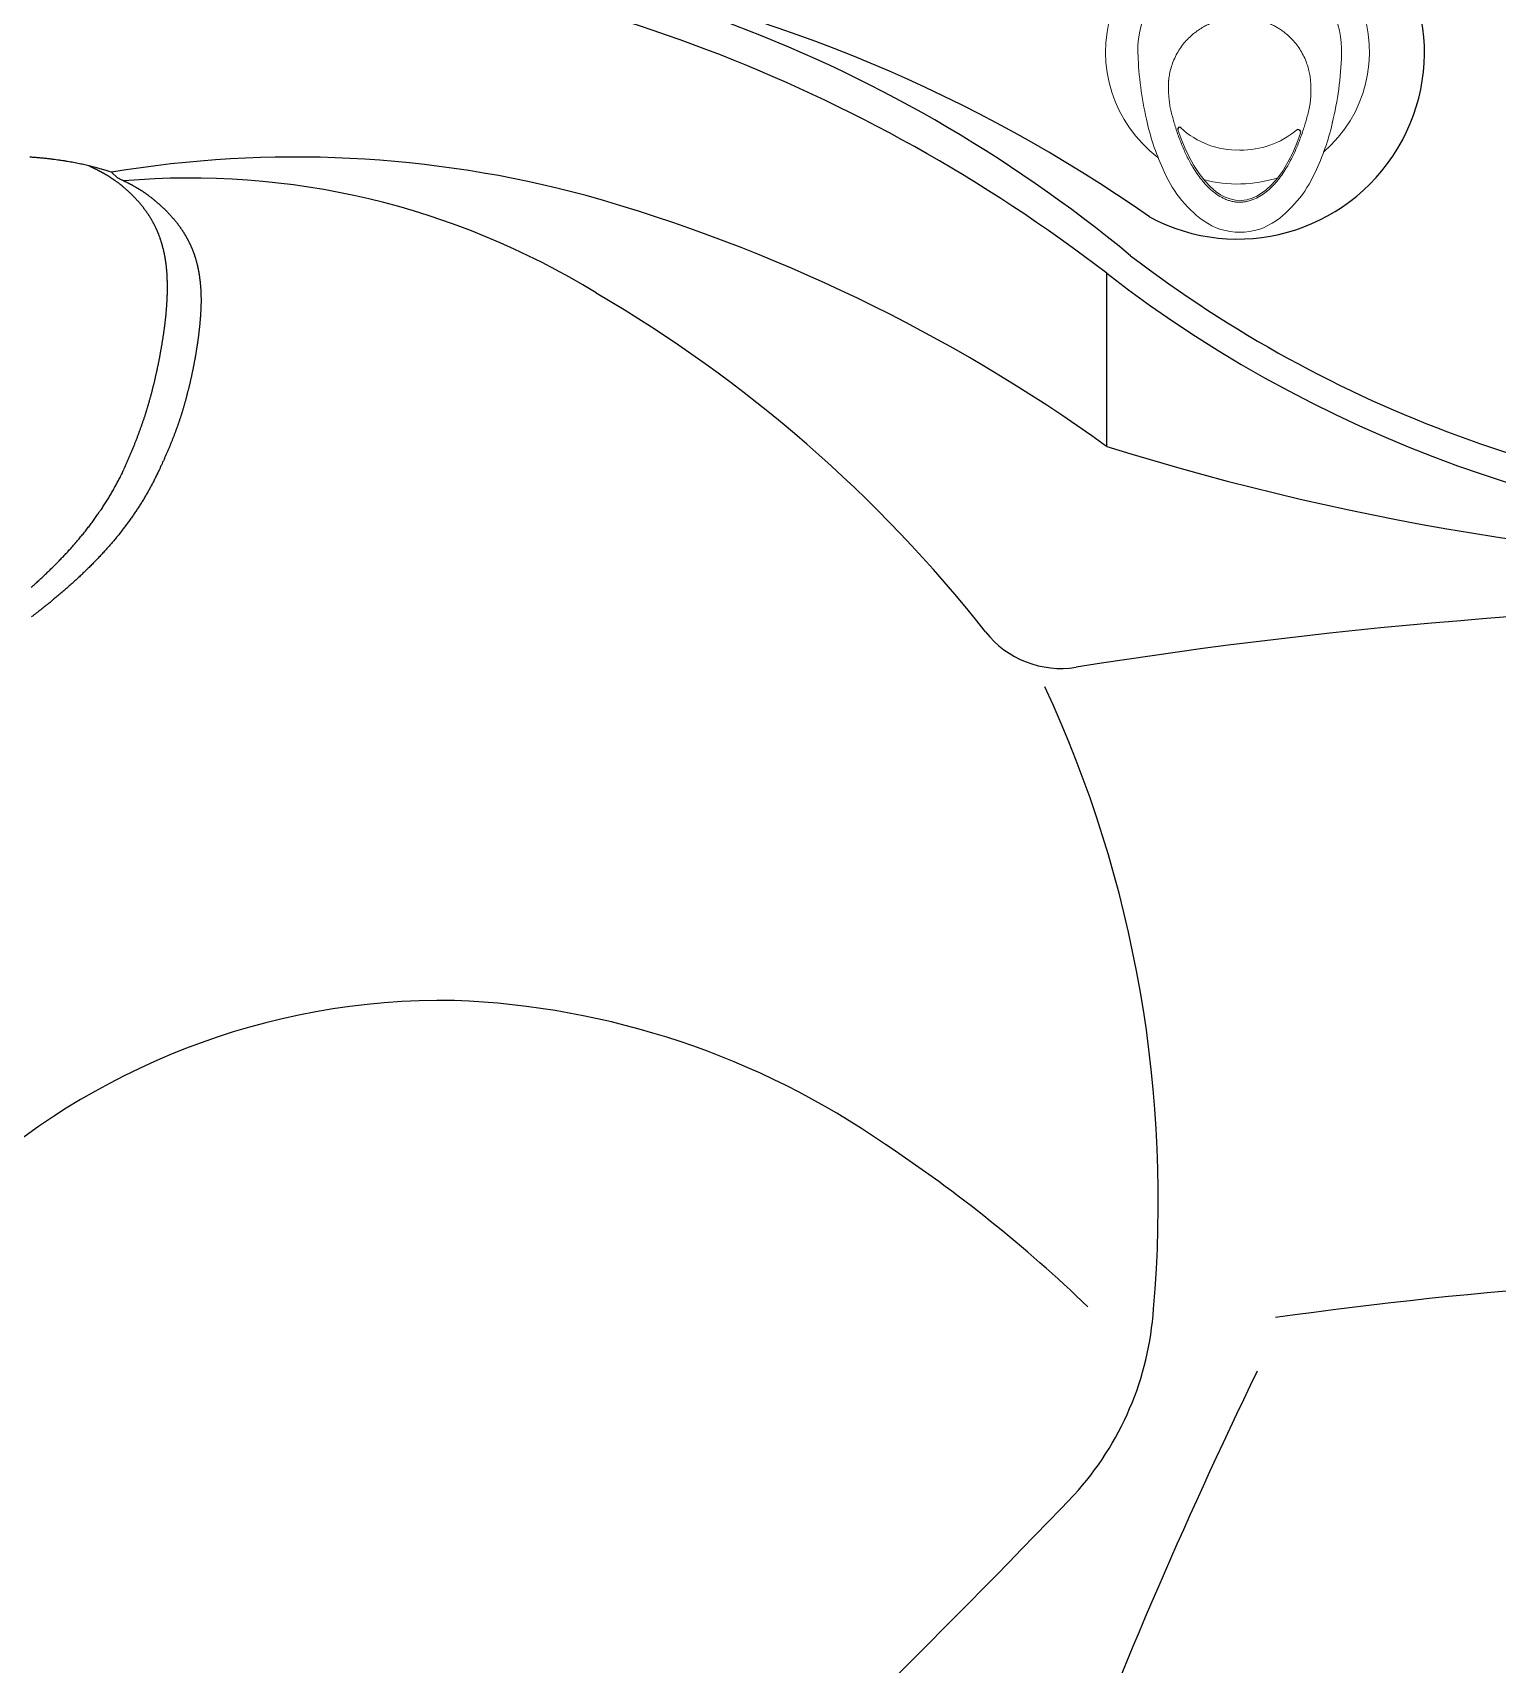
# Model space of a CAD drawing. Extents: x 649 to 723, y 631 to 778.
# Drawn here: x 666.6 to 681.87, y 711.96 to 728.96 of the extents above; entities that cross this region are included whole.
import ezdxf

# ---------------------------------------------------------------- set-up
doc = ezdxf.new("R2010")
doc.units = 0
doc.header["$MEASUREMENT"] = 0
doc.layers.add('1', color=4, linetype='Continuous')
doc.layers.add('204', color=7, linetype='Continuous')

# ---------------------------------------------------------------- blocks, each defined once
blk = doc.blocks.new('air')
at = {"color": 4, "linetype": 'Continuous', "lineweight": 15}
for start, end in [(220.7492, 142.9494), (165.1969, 197.8132)]:
    blk.add_arc((0, 0), 1.375, start, end, dxfattribs=at)
at = {"layer": '1', "linetype": 'Continuous', "lineweight": 15}
blk.add_line((-1.521, -0.646), (-1.523, -0.644), dxfattribs=at)
at = {"layer": '1', "linetype": 'Continuous', "lineweight": 15, "flags": 128}
blk.add_lwpolyline([(-0.81, 0.621), (-0.905, 0.587), (-0.999, 0.549), (-1.092, 0.505), (-1.181, 0.456), (-1.267, 0.4), (-1.347, 0.337), (-1.405, 0.282), (-1.457, 0.221), (-1.487, 0.176), (-1.512, 0.128), (-1.531, 0.077), (-1.544, 0.02), (-1.546, -0.039), (-1.539, -0.097), (-1.522, -0.153), (-1.5, -0.203), (-1.472, -0.25), (-1.44, -0.294), (-1.381, -0.359), (-1.315, -0.416), (-1.244, -0.468), (-1.149, -0.525), (-1.05, -0.576), (-0.948, -0.619), (-0.844, -0.658)], dxfattribs=at)
at = {"layer": '1', "linetype": 'Continuous', "lineweight": 15}
for centre, radius, start, end in [((0.104, -2.603), 3.642, 92.0665, 102.7282), ((0.021, 0.084), 0.954, 70.8918, 92.891), ((-0.187, -1.448), 2.451, 102.0442, 114.7624), ((-0.734, -0.399), 1.272, 112.1545, 143.4931), ((-0.148, 0), 0.873, 137.3551, 181.5716), ((-1.223, -0.024), 0.655, 144.4276, 215.6266), ((-0.141, -0.046), 0.88, 178.584, 220.1541), ((-0.741, 0.343), 1.261, 216.4207, 247.5271), ((-0.154, 1.5), 2.557, 245.294, 257.3674), ((0.073, 2.388), 3.473, 256.4351, 268.374), ((0.016, -0.096), 0.988, 267.5789, 296.8901)]:
    blk.add_arc(centre, radius, start, end, dxfattribs=at)
at = {"layer": '1'}
for centre, radius, start, end in [((-0.036, -0.025), 1.076, 297.6393, 69.9241), ((-0.802, 0.605), 0.0177, 309.977, 117.7542), ((-0.836, -0.631), 0.028, 253.5221, 38.0725)]:
    blk.add_arc(centre, radius, start, end, dxfattribs=at)
at = {"layer": '1', "color": 3, "linetype": 'Continuous', "lineweight": 15}
for points, knots in [([(-0.605, -0.743), (-0.647, -0.733), (-0.729, -0.712), (-0.85, -0.673), (-0.969, -0.629), (-1.086, -0.577), (-1.185, -0.524), (-1.266, -0.473), (-1.331, -0.426), (-1.391, -0.373), (-1.446, -0.315), (-1.494, -0.251), (-1.526, -0.192), (-1.545, -0.142), (-1.556, -0.103), (-1.563, -0.064), (-1.566, -0.024), (-1.564, 0.016), (-1.557, 0.056), (-1.546, 0.094), (-1.527, 0.144), (-1.495, 0.202), (-1.446, 0.266), (-1.391, 0.324), (-1.33, 0.376), (-1.266, 0.423), (-1.185, 0.475), (-1.087, 0.528), (-0.971, 0.58), (-0.851, 0.625), (-0.73, 0.663), (-0.648, 0.684), (-0.607, 0.694)], [0, 0, 0, 0, 0.049918, 0.099848, 0.149772, 0.199708, 0.249758, 0.281163, 0.312549, 0.343847, 0.375097, 0.406409, 0.43777, 0.453463, 0.469146, 0.48481, 0.500452, 0.516071, 0.531676, 0.547279, 0.562891, 0.594116, 0.625338, 0.65655, 0.687781, 0.719016, 0.750242, 0.800203, 0.850202, 0.900166, 0.950083, 1, 1, 1, 1]), ([(-0.607, 0.694), (-0.587, 0.699), (-0.548, 0.707), (-0.508, 0.711), (-0.488, 0.713)], [0, 0, 0, 0, 0.499996, 1, 1, 1, 1]), ([(-0.432, 0.718), (-0.441, 0.717), (-0.46, 0.716), (-0.479, 0.714), (-0.488, 0.713)], [0, 0, 0, 0, 0.503897, 1, 1, 1, 1]), ([(-0.302, 0.718), (-0.325, 0.719), (-0.368, 0.721), (-0.411, 0.719), (-0.432, 0.718)], [0, 0, 0, 0, 0.515264, 1, 1, 1, 1]), ([(-0.029, 0.638), (-0.052, 0.649), (-0.097, 0.671), (-0.163, 0.693), (-0.225, 0.708), (-0.265, 0.714), (-0.284, 0.716)], [0, 0, 0, 0, 0.2871549, 0.5493861, 0.7868935, 1, 1, 1, 1]), ([(0.36, -0.024), (0.359, 0.002), (0.358, 0.054), (0.345, 0.133), (0.33, 0.192), (0.317, 0.232), (0.31, 0.252), (0.302, 0.272), (0.293, 0.293), (0.284, 0.313), (0.274, 0.333), (0.257, 0.365), (0.23, 0.407), (0.191, 0.46), (0.145, 0.511), (0.092, 0.559), (0.034, 0.602), (-0.008, 0.626), (-0.029, 0.638)], [0, 0, 0, 0, 0.095821, 0.193894, 0.294492, 0.320678, 0.347244, 0.374185, 0.401486, 0.429141, 0.457148, 0.485334, 0.563526, 0.642838, 0.730397, 0.819135, 0.909028, 1, 1, 1, 1]), ([(-0.031, -0.684), (-0.01, -0.672), (0.032, -0.65), (0.089, -0.608), (0.143, -0.56), (0.184, -0.515), (0.216, -0.474), (0.24, -0.44), (0.261, -0.405), (0.28, -0.37), (0.294, -0.339), (0.305, -0.314), (0.321, -0.272), (0.341, -0.206), (0.357, -0.114), (0.359, -0.054), (0.36, -0.024)], [0, 0, 0, 0, 0.089465, 0.177985, 0.265807, 0.356658, 0.40795, 0.458748, 0.509015, 0.558748, 0.607996, 0.633599, 0.659069, 0.775989, 0.88959, 1, 1, 1, 1]), ([(-0.469, -0.763), (-0.492, -0.761), (-0.538, -0.758), (-0.583, -0.748), (-0.605, -0.743)], [0, 0, 0, 0, 0.500007, 1, 1, 1, 1]), ([(-0.469, -0.763), (-0.458, -0.763), (-0.435, -0.765), (-0.412, -0.765), (-0.4, -0.765)], [0, 0, 0, 0, 0.497126, 1, 1, 1, 1]), ([(-0.283, -0.76), (-0.263, -0.758), (-0.223, -0.752), (-0.162, -0.737), (-0.096, -0.715), (-0.053, -0.695), (-0.031, -0.684)], [0, 0, 0, 0, 0.219659, 0.459288, 0.719297, 1, 1, 1, 1])]:
    blk.add_open_spline(points, degree=3, knots=knots, dxfattribs=at)
for points in [[(-0.302, 0.718), (-0.284, 0.716)], [(-0.4, -0.765), (-0.303, -0.762)]]:
    blk.add_open_spline(points, degree=1, dxfattribs=at)
at = {"layer": '1', "linetype": 'Continuous', "lineweight": 15}
blk.add_open_spline([(-0.283, -0.76), (-0.303, -0.762)], degree=1, dxfattribs=at)
blk = doc.blocks.new('2010PRODIGY')
at = {"layer": '1', "color": 3, "linetype": 'Continuous'}
blk.add_line((28.783, 77.188), (28.783, 78.992), dxfattribs=at)
at = {"layer": '1', "color": 3}
for centre, radius, start, end in [((30.146, 81.297), 1.948, 241.9128, 143.2678), ((19.707, 67.896), 14.635, 50.417, 89.2177), ((18.783, 65.997), 16.397, 52.4178, 85.8887), ((20.434, 67.065), 15.295, 54.8995, 79.7636), ((20.328, 68.565), 11.638, 74.9066, 99.4766), ((19.235, 71.922), 8.062, 58.3696, 94.9417), ((18.661, 63.116), 17.334, 54.2732, 74.2765), ((36.966, 89.559), 13.068, 232.6203, 266.9248), ((36.967, 89.587), 13.388, 232.3162, 307.683), ((36.974, 103.266), 27.334, 252.5631, 287.4076)]:
    blk.add_arc(centre, radius, start, end, dxfattribs=at)
at = {"layer": '1'}
for centre, radius, start, end in [((16.207, 66.35), 14.398, 38.206, 59.7359), ((36.935, 21.664), 53.893, 80.919, 99.0434), ((28.307, 75.874), 1, 218.206, 279.0434), ((16.614, 69.332), 12.707, 354.902, 24.9109), ((21.875, 63.982), 7.434, 89.1256, 176.0323), ((21.661, 62.976), 8.446, 55.2285, 87.7801), ((18.215, 57.454), 14.951, 46.0837, 56.4498), ((37.066, 21.843), 46.725, 82.2041, 98.0265), ((26.098, 68.411), 3.18, 317.4965, 356.2478), ((81.619, 42.683), 56.981, 154.1226, 159.4545), ((-56.362, 147.771), 117.625, 310.04077, 316.13558)]:
    blk.add_arc(centre, radius, start, end, dxfattribs=at)
at = {"layer": '204', "color": 3, "linetype": 'Continuous'}
blk.add_line((18.478, 79.984), (18.412, 80.044), dxfattribs=at)
for points in [[(18.412, 80.044), (18.39, 80.051, 0.003026), (18.368, 80.059, 0.002846), (18.345, 80.066, 0.002738), (18.321, 80.073, 0.002714), (18.297, 80.08, 0.002661), (18.272, 80.087, 0.00261), (18.246, 80.094, 0.002555), (18.22, 80.101, 0.00252), (18.193, 80.108, 0.002474), (18.165, 80.115, 0.002443), (18.137, 80.121, 0.002403), (18.108, 80.127, 0.002377), (18.079, 80.133, 0.002342), (18.049, 80.139, 0.00232), (18.018, 80.145, 0.002289), (17.987, 80.151, 0.00227), (17.955, 80.156, 0.002242), (17.922, 80.162, 0.002227), (17.889, 80.167, 0.002202), (17.855, 80.172, 0.002189), (17.821, 80.176, 0.002167), (17.786, 80.181, 0.002155), (17.75, 80.185, 0.002136), (17.714, 80.189, 0.002126), (17.677, 80.192, 0.002108), (17.639, 80.196, 0.0021), (17.601, 80.199, 0.002083), (17.563, 80.202, 0.002076)], [(18.177, 80.112), (18.186, 80.108, -0.001059), (18.195, 80.104, -0.001064), (18.204, 80.1, -0.001075), (18.212, 80.095, -0.001094), (18.221, 80.091, -0.00111), (18.23, 80.087, -0.001127), (18.238, 80.083, -0.001143), (18.247, 80.079, -0.001162), (18.255, 80.075, -0.00118), (18.264, 80.07, -0.001199), (18.272, 80.066, -0.001218), (18.28, 80.062, -0.001238), (18.289, 80.057, -0.001259), (18.297, 80.053, -0.001281), (18.305, 80.049, -0.001302), (18.313, 80.044, -0.001326), (18.321, 80.04, -0.001349), (18.329, 80.036, -0.001373), (18.337, 80.031, -0.001398), (18.344, 80.027, -0.001425), (18.352, 80.022, -0.001451), (18.36, 80.018, -0.001478), (18.367, 80.013, -0.001507), (18.375, 80.009, -0.00154), (18.382, 80.004, -0.001566), (18.39, 80, -0.001588), (18.397, 79.995, -0.001634), (18.404, 79.99, -0.001704), (18.411, 79.986, -0.001688), (18.418, 79.981, -0.001605), (18.425, 79.977, -0.001813), (18.432, 79.972, -0.002223), (18.439, 79.967, -0.001717), (18.445, 79.963, -0.000572), (18.451, 79.958, -0.002506), (18.459, 79.953, -0.004506), (18.469, 79.945, -0.002267), (18.484, 79.934, -0.001212)], [(18.818, 79.788), (18.811, 79.793, 0.002175), (18.804, 79.798, 0.002156), (18.797, 79.804, 0.002115), (18.79, 79.809, 0.002054), (18.782, 79.814, 0.002003), (18.775, 79.82, 0.001956), (18.767, 79.825, 0.001912), (18.759, 79.83, 0.001866), (18.752, 79.836, 0.001824), (18.744, 79.841, 0.001782), (18.736, 79.846, 0.001743), (18.728, 79.851, 0.001704), (18.72, 79.856, 0.001668), (18.711, 79.861, 0.001631), (18.703, 79.866, 0.001597), (18.695, 79.871, 0.001563), (18.686, 79.876, 0.001532), (18.678, 79.881, 0.0015), (18.669, 79.886, 0.001471), (18.661, 79.891, 0.001442), (18.652, 79.896, 0.001414), (18.643, 79.901, 0.001386), (18.635, 79.906, 0.001362), (18.626, 79.911, 0.001338), (18.617, 79.916, 0.001312), (18.608, 79.92, 0.001281), (18.599, 79.925, 0.001269), (18.59, 79.93, 0.00127), (18.581, 79.934, 0.001216), (18.572, 79.939, 0.001121), (18.562, 79.944, 0.001212), (18.553, 79.948, 0.00141), (18.543, 79.953, 0.001064), (18.534, 79.957, 0.000385), (18.526, 79.961, 0.001452), (18.516, 79.966, 0.002429), (18.499, 79.974, 0.001178), (18.478, 79.983, 0.000626)], [(18.564, 76.995), (18.571, 77.011, 0.000892), (18.578, 77.027, 0.000906), (18.585, 77.043, 0.000902), (18.592, 77.059, 0.000877), (18.599, 77.076, 0.00086), (18.606, 77.092, 0.000844), (18.613, 77.108, 0.00083), (18.619, 77.124, 0.000813), (18.626, 77.14, 0.000798), (18.633, 77.156, 0.000781), (18.639, 77.172, 0.000766), (18.645, 77.188, 0.000749), (18.652, 77.204, 0.000735), (18.658, 77.22, 0.000718), (18.664, 77.236, 0.000703), (18.67, 77.251, 0.000681), (18.677, 77.267, 0.000675), (18.683, 77.283, 0.000679), (18.688, 77.299, 0.000693), (18.694, 77.314, 0.000719), (18.7, 77.33, 0.000741), (18.706, 77.346, 0.000762), (18.712, 77.361, 0.000782), (18.717, 77.377, 0.000804), (18.723, 77.392, 0.000824), (18.728, 77.408, 0.000845), (18.734, 77.423, 0.000865), (18.739, 77.439, 0.000886), (18.744, 77.454, 0.000904), (18.75, 77.469, 0.000924), (18.755, 77.485, 0.000943), (18.76, 77.5, 0.000966), (18.765, 77.516, 0.000978), (18.77, 77.531, 0.000982), (18.775, 77.546, 0.000977), (18.779, 77.562, 0.00096), (18.784, 77.577, 0.000948), (18.789, 77.593, 0.000936), (18.793, 77.608, 0.000926), (18.798, 77.623, 0.000914), (18.802, 77.639, 0.000904), (18.807, 77.654, 0.000893), (18.811, 77.669, 0.000883), (18.816, 77.685, 0.000872), (18.82, 77.7, 0.000863), (18.824, 77.715, 0.000853), (18.828, 77.73, 0.000844), (18.832, 77.745, 0.000835), (18.836, 77.761, 0.000825), (18.84, 77.776, 0.000812), (18.844, 77.791, 0.000801), (18.847, 77.806, 0.000788), (18.851, 77.821, 0.000779), (18.855, 77.835, 0.000769), (18.858, 77.85, 0.000759), (18.862, 77.865, 0.000745), (18.865, 77.88, 0.000727), (18.869, 77.894, 0.000698), (18.872, 77.909, 0.000674), (18.875, 77.923, 0.000646), (18.879, 77.938, 0.000619), (18.882, 77.952, 0.000585), (18.885, 77.966, 0.000568), (18.888, 77.981, 0.000563), (18.891, 77.995, 0.000563), (18.894, 78.009, 0.000568), (18.897, 78.023, 0.000572), (18.9, 78.037, 0.000574), (18.903, 78.052, 0.000577), (18.906, 78.066, 0.00058), (18.909, 78.08, 0.000583), (18.911, 78.094, 0.000587), (18.914, 78.107, 0.00059), (18.917, 78.121, 0.000593), (18.919, 78.135, 0.000597), (18.922, 78.149, 0.0006), (18.924, 78.163, 0.000604), (18.927, 78.176, 0.000607), (18.929, 78.19, 0.000611), (18.932, 78.203, 0.000614), (18.934, 78.217, 0.000618), (18.936, 78.23, 0.000622), (18.939, 78.244, 0.000626), (18.941, 78.257, 0.00063), (18.943, 78.27, 0.000634), (18.945, 78.284, 0.000638), (18.947, 78.297, 0.000643), (18.949, 78.31, 0.000647), (18.952, 78.323, 0.000651), (18.953, 78.336, 0.000656), (18.955, 78.349, 0.00066), (18.957, 78.362, 0.000665), (18.959, 78.375, 0.00067), (18.961, 78.388, 0.000674), (18.963, 78.401, 0.000679), (18.964, 78.414, 0.000685), (18.966, 78.426, 0.000694), (18.968, 78.439, 0.000707), (18.969, 78.452, 0.000719), (18.971, 78.464, 0.000731), (18.972, 78.477, 0.000744), (18.974, 78.489, 0.000758), (18.975, 78.502, 0.00077), (18.977, 78.514, 0.000782), (18.978, 78.526, 0.000789), (18.979, 78.538, 0.000791), (18.981, 78.551, 0.000794), (18.982, 78.563, 0.000796), (18.983, 78.575, 0.000798), (18.984, 78.587, 0.000796), (18.985, 78.599, 0.000801), (18.986, 78.611, 0.000811), (18.987, 78.623, 0.000826), (18.988, 78.635, 0.000846), (18.989, 78.646, 0.000864), (18.99, 78.658, 0.000883), (18.99, 78.67, 0.000901), (18.991, 78.682, 0.000921), (18.992, 78.693, 0.00094), (18.993, 78.705, 0.000961), (18.993, 78.717, 0.00098), (18.994, 78.728, 0.001001), (18.994, 78.74, 0.001022), (18.995, 78.751, 0.001045), (18.995, 78.763, 0.001065), (18.996, 78.774, 0.001084), (18.996, 78.785, 0.001101), (18.996, 78.797, 0.001116), (18.996, 78.808, 0.001131), (18.996, 78.819, 0.001147), (18.997, 78.83, 0.001162), (18.997, 78.842, 0.001177), (18.997, 78.853, 0.001192), (18.997, 78.864, 0.001207), (18.996, 78.875, 0.001222), (18.996, 78.886, 0.001236), (18.996, 78.897, 0.001251), (18.996, 78.908, 0.001265), (18.995, 78.918, 0.001279), (18.995, 78.929, 0.001293), (18.995, 78.94, 0.001306), (18.994, 78.951, 0.00132), (18.994, 78.962, 0.001338), (18.993, 78.972, 0.001364), (18.992, 78.983, 0.001388), (18.992, 78.994, 0.001414), (18.991, 79.004, 0.00144), (18.99, 79.015, 0.001467), (18.989, 79.025, 0.001493), (18.988, 79.036, 0.001521), (18.987, 79.046, 0.001548), (18.986, 79.057, 0.001578), (18.985, 79.067, 0.001606), (18.984, 79.077, 0.001636), (18.982, 79.088, 0.001665), (18.981, 79.098, 0.001697), (18.98, 79.108, 0.001727), (18.978, 79.118, 0.00176), (18.977, 79.128, 0.001782), (18.975, 79.138, 0.001794), (18.973, 79.148, 0.001805), (18.972, 79.158, 0.001814), (18.97, 79.168, 0.001823), (18.968, 79.178, 0.001831), (18.966, 79.188, 0.001838), (18.964, 79.198, 0.001843), (18.962, 79.208, 0.001847), (18.96, 79.217, 0.00185), (18.958, 79.227, 0.001853), (18.955, 79.237, 0.001855), (18.953, 79.247, 0.001854), (18.95, 79.256, 0.001848), (18.948, 79.266, 0.001852), (18.945, 79.275, 0.001868), (18.943, 79.285, 0.001903), (18.94, 79.295, 0.001965), (18.937, 79.304, 0.002018), (18.934, 79.314, 0.002073), (18.931, 79.323, 0.002127), (18.928, 79.333, 0.002193), (18.925, 79.342, 0.002224), (18.922, 79.351, 0.002224), (18.919, 79.361, 0.002217), (18.915, 79.37, 0.002198), (18.912, 79.379, 0.00218), (18.908, 79.388, 0.002158), (18.905, 79.398, 0.00214), (18.901, 79.407, 0.002125), (18.897, 79.416, 0.002127), (18.894, 79.425, 0.002152), (18.89, 79.434, 0.002173), (18.886, 79.444, 0.002195), (18.881, 79.453, 0.002216), (18.877, 79.462, 0.002243), (18.873, 79.471, 0.002268), (18.869, 79.48, 0.002296), (18.864, 79.489, 0.002316), (18.86, 79.498, 0.00233), (18.855, 79.507, 0.002339), (18.85, 79.515, 0.002346), (18.845, 79.524, 0.002349), (18.841, 79.533, 0.00235), (18.836, 79.542, 0.002347), (18.83, 79.551, 0.002345), (18.825, 79.559, 0.002327), (18.82, 79.568, 0.002297), (18.815, 79.577, 0.002267), (18.809, 79.586, 0.002234), (18.804, 79.594, 0.002205), (18.798, 79.603, 0.002177), (18.792, 79.611, 0.002149), (18.786, 79.62, 0.002118), (18.78, 79.629, 0.002106), (18.774, 79.637, 0.00211), (18.768, 79.646, 0.002118), (18.762, 79.654, 0.002135), (18.755, 79.663, 0.002143), (18.749, 79.671, 0.00215), (18.742, 79.68, 0.002152), (18.736, 79.688, 0.002155), (18.729, 79.697, 0.002149), (18.722, 79.705, 0.002141), (18.715, 79.713, 0.00213), (18.708, 79.722, 0.00212), (18.701, 79.73, 0.002109), (18.694, 79.739, 0.002101), (18.686, 79.747, 0.00209), (18.678, 79.755, 0.002082), (18.671, 79.764, 0.002072), (18.663, 79.772, 0.002065), (18.655, 79.78, 0.002055), (18.647, 79.789, 0.002047), (18.639, 79.797, 0.00204), (18.631, 79.805, 0.002038), (18.622, 79.813, 0.002024), (18.614, 79.822, 0.002004), (18.605, 79.83, 0.001999), (18.597, 79.838, 0.002003), (18.588, 79.846, 0.001915), (18.579, 79.854, 0.001762), (18.57, 79.862, 0.001908), (18.561, 79.87, 0.002223), (18.551, 79.879, 0.001665), (18.542, 79.886, 0.000586), (18.534, 79.893, 0.002282), (18.523, 79.902, 0.003792), (18.506, 79.916, 0.001814), (18.484, 79.934, 0.000955)], [(18.818, 79.788), (18.829, 79.78, -0.001637), (18.839, 79.772, -0.00166), (18.849, 79.763, -0.001678), (18.859, 79.755, -0.00169), (18.868, 79.747, -0.001705), (18.878, 79.739, -0.00172), (18.887, 79.731, -0.001736), (18.897, 79.723, -0.00175), (18.906, 79.715, -0.001765), (18.915, 79.707, -0.00178), (18.924, 79.699, -0.001795), (18.933, 79.69, -0.001809), (18.942, 79.682, -0.001825), (18.951, 79.674, -0.001839), (18.96, 79.666, -0.001854), (18.968, 79.658, -0.001868), (18.976, 79.649, -0.001883), (18.985, 79.641, -0.001897), (18.993, 79.633, -0.001912), (19.001, 79.624, -0.001925), (19.009, 79.616, -0.00194), (19.017, 79.608, -0.001954), (19.025, 79.599, -0.001968), (19.032, 79.591, -0.001981), (19.04, 79.582, -0.001996), (19.047, 79.574, -0.002008), (19.054, 79.566, -0.002022), (19.062, 79.557, -0.002034), (19.069, 79.549, -0.002048), (19.076, 79.54, -0.00206), (19.083, 79.532, -0.002073), (19.089, 79.523, -0.002085), (19.096, 79.515, -0.002098), (19.103, 79.506, -0.002109), (19.109, 79.498, -0.002121), (19.116, 79.489, -0.002131), (19.122, 79.48, -0.002143), (19.128, 79.472, -0.002153), (19.134, 79.463, -0.002165), (19.14, 79.454, -0.002174), (19.146, 79.446, -0.002185), (19.152, 79.437, -0.002193), (19.157, 79.428, -0.002203), (19.163, 79.42, -0.002212), (19.168, 79.411, -0.002221), (19.174, 79.402, -0.002228), (19.179, 79.394, -0.002235), (19.184, 79.385, -0.002238), (19.189, 79.376, -0.002243), (19.194, 79.367, -0.002245), (19.199, 79.358, -0.002248), (19.204, 79.35, -0.002248), (19.209, 79.341, -0.00225), (19.213, 79.332, -0.002249), (19.218, 79.323, -0.002248), (19.222, 79.314, -0.002245), (19.226, 79.305, -0.002242), (19.231, 79.296, -0.002236), (19.235, 79.287, -0.00223), (19.239, 79.278, -0.002222), (19.243, 79.269, -0.002214), (19.247, 79.26, -0.002203), (19.251, 79.251, -0.002195), (19.254, 79.242, -0.002188), (19.258, 79.233, -0.002182), (19.261, 79.224, -0.002176), (19.265, 79.215, -0.00217), (19.268, 79.206, -0.002162), (19.272, 79.197, -0.002156), (19.275, 79.187, -0.002147), (19.278, 79.178, -0.002139), (19.281, 79.169, -0.00213), (19.284, 79.159, -0.002121), (19.287, 79.15, -0.00211), (19.29, 79.141, -0.002101), (19.293, 79.131, -0.00209), (19.295, 79.122, -0.002079), (19.298, 79.113, -0.002064), (19.3, 79.103, -0.00205), (19.303, 79.094, -0.002033), (19.305, 79.084, -0.002017), (19.308, 79.075, -0.001999), (19.31, 79.065, -0.001981), (19.312, 79.055, -0.001962), (19.314, 79.046, -0.001944), (19.316, 79.036, -0.001923), (19.318, 79.026, -0.001904), (19.32, 79.017, -0.001883), (19.322, 79.007, -0.001862), (19.323, 78.997, -0.00184), (19.325, 78.987, -0.001819), (19.327, 78.978, -0.001796), (19.328, 78.968, -0.001776), (19.33, 78.958, -0.001756), (19.331, 78.948, -0.001737), (19.332, 78.938, -0.001717), (19.334, 78.928, -0.001697), (19.335, 78.918, -0.001677), (19.336, 78.908, -0.001657), (19.337, 78.898, -0.001636), (19.338, 78.887, -0.001616), (19.339, 78.877, -0.001595), (19.34, 78.867, -0.001575), (19.341, 78.857, -0.001554), (19.341, 78.846, -0.001534), (19.342, 78.836, -0.001512), (19.343, 78.826, -0.001492), (19.343, 78.815, -0.001471), (19.344, 78.805, -0.00145), (19.344, 78.794, -0.001428), (19.345, 78.784, -0.001407), (19.345, 78.773, -0.001384), (19.345, 78.763, -0.001363), (19.345, 78.752, -0.001341), (19.346, 78.741, -0.001319), (19.346, 78.731, -0.001297), (19.346, 78.72, -0.001276), (19.346, 78.709, -0.001253), (19.346, 78.698, -0.001232), (19.346, 78.687, -0.00121), (19.346, 78.676, -0.001189), (19.345, 78.665, -0.001167), (19.345, 78.654, -0.001146), (19.345, 78.643, -0.001123), (19.344, 78.632, -0.001103), (19.344, 78.621, -0.001085), (19.343, 78.61, -0.001069), (19.343, 78.599, -0.001055), (19.342, 78.587, -0.001041), (19.342, 78.576, -0.001026), (19.341, 78.565, -0.001012), (19.34, 78.553, -0.000998), (19.34, 78.542, -0.000984), (19.339, 78.53, -0.00097), (19.338, 78.519, -0.000957), (19.337, 78.507, -0.000943), (19.336, 78.495, -0.000929), (19.335, 78.484, -0.000916), (19.334, 78.472, -0.000903), (19.333, 78.46, -0.00089), (19.332, 78.448, -0.000877), (19.331, 78.436, -0.000864), (19.329, 78.424, -0.000851), (19.328, 78.412, -0.000838), (19.327, 78.4, -0.000826), (19.325, 78.388, -0.000813), (19.324, 78.376, -0.000801), (19.322, 78.364, -0.000789), (19.321, 78.352, -0.000777), (19.319, 78.339, -0.000765), (19.318, 78.327, -0.000753), (19.316, 78.315, -0.000742), (19.314, 78.302, -0.00073), (19.313, 78.29, -0.000718), (19.311, 78.277, -0.00071), (19.309, 78.264, -0.000706), (19.307, 78.252, -0.000703), (19.305, 78.239, -0.000702), (19.303, 78.226, -0.0007), (19.301, 78.214, -0.000698), (19.299, 78.201, -0.000695), (19.297, 78.188, -0.000693), (19.295, 78.175, -0.00069), (19.293, 78.162, -0.000687), (19.291, 78.149, -0.000684), (19.289, 78.136, -0.000681), (19.286, 78.123, -0.000678), (19.284, 78.109, -0.000675), (19.281, 78.096, -0.000671), (19.279, 78.083, -0.000668), (19.276, 78.069, -0.000665), (19.274, 78.056, -0.000664), (19.271, 78.042, -0.000663), (19.269, 78.029, -0.000663), (19.266, 78.015, -0.000663), (19.263, 78.001, -0.000664), (19.26, 77.987, -0.000665), (19.257, 77.974, -0.000666), (19.255, 77.96, -0.000668), (19.252, 77.946, -0.00067), (19.249, 77.932, -0.000672), (19.246, 77.918, -0.000675), (19.242, 77.904, -0.000678), (19.239, 77.89, -0.000682), (19.236, 77.876, -0.000685), (19.233, 77.862, -0.00069), (19.23, 77.848, -0.000693), (19.226, 77.834, -0.000699), (19.223, 77.819, -0.000703), (19.22, 77.805, -0.000709), (19.216, 77.791, -0.000715), (19.213, 77.777, -0.000722), (19.209, 77.763, -0.000727), (19.205, 77.749, -0.000734), (19.202, 77.734, -0.000743), (19.198, 77.72, -0.000753), (19.194, 77.706, -0.000763), (19.191, 77.692, -0.000773), (19.187, 77.678, -0.000779), (19.183, 77.663, -0.000784), (19.179, 77.649, -0.000789), (19.175, 77.635, -0.000797), (19.171, 77.62, -0.000817), (19.167, 77.606, -0.000858), (19.162, 77.591, -0.000892), (19.158, 77.577, -0.000929), (19.154, 77.562, -0.000963), (19.149, 77.547, -0.001006), (19.145, 77.533, -0.001033), (19.14, 77.518, -0.001056), (19.136, 77.503, -0.001066), (19.131, 77.488, -0.001068), (19.126, 77.474, -0.00107), (19.121, 77.459, -0.001077), (19.116, 77.444, -0.001083), (19.111, 77.429, -0.001092), (19.106, 77.414, -0.001093), (19.101, 77.399, -0.001087), (19.095, 77.384, -0.001075), (19.09, 77.37, -0.001055), (19.084, 77.355, -0.001038), (19.079, 77.34, -0.001021), (19.073, 77.325, -0.001004), (19.068, 77.31, -0.000986), (19.062, 77.295, -0.000969), (19.056, 77.28, -0.000952), (19.05, 77.265, -0.000935), (19.044, 77.25, -0.000917), (19.038, 77.235, -0.0009), (19.032, 77.22, -0.000883), (19.026, 77.205, -0.000866), (19.02, 77.19, -0.000848), (19.013, 77.174, -0.000832), (19.007, 77.159, -0.000815), (19.001, 77.144, -0.000797), (18.994, 77.129, -0.000775), (18.987, 77.114, -0.000765), (18.981, 77.099, -0.000761), (18.974, 77.083, -0.000725), (18.967, 77.068, -0.000666), (18.961, 77.053, -0.000713), (18.954, 77.037, -0.000818), (18.946, 77.021, -0.000616), (18.94, 77.007, -0.000231), (18.933, 76.993, -0.000823), (18.925, 76.976, -0.001345), (18.913, 76.949, -0.000647), (18.896, 76.913, -0.000344)], [(17.578, 75.72, 0.001024), (17.598, 75.738, 0.001045), (17.618, 75.756, 0.001067), (17.638, 75.774, 0.001088), (17.657, 75.792, 0.001112), (17.677, 75.81, 0.001133), (17.697, 75.828, 0.001157), (17.716, 75.847, 0.001179), (17.735, 75.865, 0.001203), (17.754, 75.883, 0.001226), (17.773, 75.902, 0.001251), (17.792, 75.92, 0.001274), (17.811, 75.939, 0.001299), (17.83, 75.957, 0.001323), (17.848, 75.976, 0.001349), (17.867, 75.995, 0.001373), (17.885, 76.014, 0.0014), (17.903, 76.033, 0.001424), (17.921, 76.052, 0.001452), (17.939, 76.071, 0.001477), (17.957, 76.09, 0.001505), (17.974, 76.109, 0.001531), (17.992, 76.128, 0.00156), (18.009, 76.148, 0.001586), (18.026, 76.167, 0.001615), (18.043, 76.187, 0.001643), (18.059, 76.206, 0.001675), (18.076, 76.226, 0.001698), (18.092, 76.246, 0.001715), (18.109, 76.265, 0.001724), (18.125, 76.285, 0.001727), (18.141, 76.305, 0.001732), (18.156, 76.325, 0.001737), (18.172, 76.345, 0.001743), (18.187, 76.365, 0.001748), (18.203, 76.385, 0.001754), (18.218, 76.406, 0.001761), (18.232, 76.426, 0.001768), (18.247, 76.446, 0.001774), (18.262, 76.467, 0.001782), (18.276, 76.487, 0.00179), (18.29, 76.508, 0.001798), (18.304, 76.528, 0.001806), (18.318, 76.549, 0.001815), (18.331, 76.57, 0.001824), (18.345, 76.59, 0.001834), (18.358, 76.611, 0.001843), (18.371, 76.632, 0.001858), (18.384, 76.653, 0.001877), (18.396, 76.674, 0.001886), (18.409, 76.695, 0.001887), (18.421, 76.716, 0.001916), (18.433, 76.737, 0.001967), (18.445, 76.758, 0.001921), (18.457, 76.779, 0.001802), (18.468, 76.8, 0.001999), (18.479, 76.821, 0.002396), (18.491, 76.844, 0.001823), (18.502, 76.864, 0.000622), (18.511, 76.883, 0.002586), (18.523, 76.907, 0.004466), (18.541, 76.945, 0.002185), (18.564, 76.995, 0.001157)], [(18.896, 76.913), (18.887, 76.894, -0.001783), (18.877, 76.874, -0.001774), (18.868, 76.855, -0.001768), (18.858, 76.836, -0.001767), (18.848, 76.816, -0.001763), (18.838, 76.797, -0.00176), (18.828, 76.778, -0.001756), (18.817, 76.758, -0.001753), (18.806, 76.739, -0.001749), (18.796, 76.72, -0.001746), (18.785, 76.701, -0.001742), (18.774, 76.681, -0.001739), (18.762, 76.662, -0.001735), (18.751, 76.643, -0.001731), (18.74, 76.624, -0.001727), (18.728, 76.605, -0.001724), (18.716, 76.586, -0.001719), (18.704, 76.567, -0.001716), (18.692, 76.548, -0.001711), (18.679, 76.529, -0.001708), (18.667, 76.51, -0.001703), (18.654, 76.492, -0.0017), (18.641, 76.473, -0.001695), (18.628, 76.454, -0.001691), (18.615, 76.435, -0.001686), (18.602, 76.416, -0.001683), (18.588, 76.398, -0.001678), (18.574, 76.379, -0.001674), (18.56, 76.361, -0.001669), (18.546, 76.342, -0.001665), (18.532, 76.324, -0.00166), (18.518, 76.305, -0.001656), (18.503, 76.287, -0.001651), (18.489, 76.268, -0.001648), (18.474, 76.25, -0.00164), (18.459, 76.232, -0.001629), (18.444, 76.213, -0.001613), (18.428, 76.195, -0.001592), (18.413, 76.177, -0.001573), (18.397, 76.159, -0.001555), (18.381, 76.141, -0.001536), (18.365, 76.123, -0.001517), (18.349, 76.105, -0.001499), (18.333, 76.087, -0.00148), (18.316, 76.069, -0.001462), (18.3, 76.051, -0.001444), (18.283, 76.033, -0.001426), (18.266, 76.015, -0.001407), (18.249, 75.998, -0.00139), (18.232, 75.98, -0.001372), (18.214, 75.962, -0.001354), (18.197, 75.944, -0.001336), (18.179, 75.927, -0.001319), (18.161, 75.909, -0.001301), (18.143, 75.892, -0.001284), (18.125, 75.874, -0.001267), (18.107, 75.857, -0.00125), (18.088, 75.839, -0.001233), (18.07, 75.822, -0.001216), (18.051, 75.804, -0.0012), (18.032, 75.787, -0.001183), (18.013, 75.77, -0.001167), (17.994, 75.752, -0.001151), (17.974, 75.735, -0.001134), (17.955, 75.718, -0.001119), (17.935, 75.7, -0.001103), (17.915, 75.683, -0.001087), (17.895, 75.666, -0.001072), (17.875, 75.649, -0.001057), (17.855, 75.632, -0.001041), (17.834, 75.615, -0.001023), (17.814, 75.598, -0.001001), (17.793, 75.58, -0.00098), (17.773, 75.563, -0.000958), (17.752, 75.546, -0.000938), (17.73, 75.529, -0.000916), (17.709, 75.512, -0.000896), (17.688, 75.495, -0.000875), (17.666, 75.478, -0.000855), (17.645, 75.462, -0.000834), (17.623, 75.445, -0.000815), (17.601, 75.428, -0.000794), (17.579, 75.411, -0.000775)]]:
    blk.add_lwpolyline(points, format="xyb", dxfattribs=at)
at = {"layer": '1', "rotation": 90}
blk.add_blockref('air', (30.146, 81.297), dxfattribs=at)

msp = doc.modelspace()

# ---------------------------------------------------------------- block references
at = {"layer": '1'}
msp.add_blockref('2010PRODIGY', (649.013, 647.46), dxfattribs=at)

doc.saveas('drawing.dxf')
